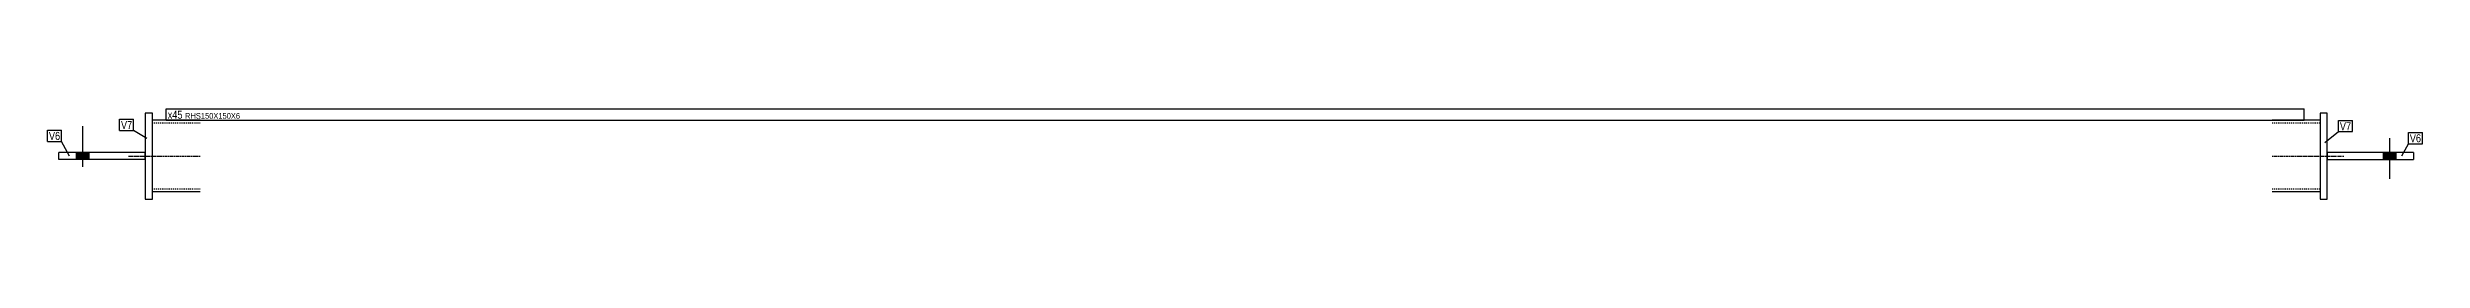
# Model space of a CAD drawing. Header units: millimetres. Extents: x 8 to 15742, y 12 to 628.
# Drawn here: x 10785 to 15742, y 12 to 201 of the extents above; entities that cross this region are included whole.
import ezdxf

# ---------------------------------------------------------------- set-up
doc = ezdxf.new("R2010")
doc.units = ezdxf.units.MM
doc.linetypes.add('DXK_LINE_DOT2', pattern=[3.9198, 1.9599, -1.9599])
doc.linetypes.add('DXK_LINE_DOT3', pattern=[5.9187, 2.979, -0.9799, 0.9799, -0.9799])
doc.layers.add('STÅL', color=7, linetype='Continuous')
doc.layers.add('TEKST', color=7, linetype='Continuous')
doc.styles.add('Arial Narrow', font='ARIALN.TTF', dxfattribs={"height": 0.2})

msp = doc.modelspace()

# ---------------------------------------------------------------- hatches: boundary and pattern name
at = {"layer": 'STÅL', "linetype": 'Continuous'}
for points in [[(10846.1, 94.5), (10872.1, 94.5), (10872.1, 109.5), (10846.1, 109.5)], [(10846.1, 94.5), (10872.1, 94.5), (10872.1, 109.5), (10846.1, 109.5)], [(10846.1, 94.5), (10872.1, 94.5), (10872.1, 109.5), (10846.1, 109.5)], [(15686.1, 109.5), (15660.1, 109.5), (15660.1, 94.5), (15686.1, 94.5)], [(15686.1, 109.5), (15660.1, 109.5), (15660.1, 94.5), (15686.1, 94.5)], [(15686.1, 109.5), (15660.1, 109.5), (15660.1, 94.5), (15686.1, 94.5)]]:
    msp.add_hatch(color=96, dxfattribs=at).paths.add_polyline_path(points)

# ---------------------------------------------------------------- linework, layer by layer
at = {"layer": 'STÅL', "color": 96, "linetype": 'Continuous'}
for p, q in [((10859.1, 79.5), (10859.1, 164.5)), ((10859.1, 79.5), (10859.1, 164.5)), ((10859.1, 79.5), (10859.1, 164.5)), ((10846.1, 94.5), (10846.1, 109.5)), ((10846.1, 94.5), (10846.1, 109.5)), ((10846.1, 94.5), (10846.1, 109.5)), ((10872.1, 94.5), (10872.1, 109.5)), ((10872.1, 94.5), (10872.1, 109.5)), ((10872.1, 94.5), (10872.1, 109.5)), ((15660.1, 109.5), (15660.1, 94.5)), ((15660.1, 109.5), (15660.1, 94.5)), ((15660.1, 109.5), (15660.1, 94.5)), ((15673.1, 139.5), (15673.1, 54.5)), ((15673.1, 139.5), (15673.1, 54.5)), ((15673.1, 139.5), (15673.1, 54.5)), ((15686.1, 109.5), (15686.1, 94.5)), ((15686.1, 109.5), (15686.1, 94.5)), ((15686.1, 109.5), (15686.1, 94.5))]:
    msp.add_line(p, q, dxfattribs=at)
at = {"layer": 'STÅL', "color": 2, "linetype": 'Continuous'}
for p, q in [((10989.1, 192), (10989.1, 12)), ((11004.1, 192), (10989.1, 192)), ((11004.1, 12), (11004.1, 192)), ((11104.1, 177), (11004.1, 177)), ((15528.1, 177), (15428.1, 177)), ((15543.1, 192), (15528.1, 192)), ((15528.1, 192), (15528.1, 12)), ((15543.1, 12), (15543.1, 192)), ((10809.1, 94.5), (10809.1, 109.5)), ((10989.1, 109.5), (10809.1, 109.5)), ((10989.1, 94.5), (10989.1, 109.5)), ((15543.1, 109.5), (15543.1, 94.5)), ((15723.1, 109.5), (15543.1, 109.5)), ((15723.1, 109.5), (15723.1, 94.5)), ((10989.1, 94.5), (10809.1, 94.5)), ((15543.1, 94.5), (15723.1, 94.5)), ((10989.1, 12), (11004.1, 12)), ((11104.1, 27), (11004.1, 27)), ((15528.1, 27), (15428.1, 27)), ((15528.1, 12), (15543.1, 12))]:
    msp.add_line(p, q, dxfattribs=at)
at = {"layer": 'STÅL', "color": 7, "linetype": 'DXK_LINE_DOT2'}
for p, q in [((11004.1, 27), (11004.1, 177)), ((11104.1, 171), (11004.1, 171)), ((15528.1, 171), (15428.1, 171)), ((15528.1, 177), (15528.1, 27)), ((11104.1, 33), (11004.1, 33)), ((15528.1, 33), (15428.1, 33))]:
    msp.add_line(p, q, dxfattribs=at)
at = {"layer": 'STÅL', "color": 7, "linetype": 'DXK_LINE_DOT3'}
for p, q in [((10954.1, 102), (11104.1, 102)), ((15428.1, 102), (15578.1, 102))]:
    msp.add_line(p, q, dxfattribs=at)

# ---------------------------------------------------------------- wipeouts: each hides what was drawn before it
at = {"color": 0}
for points in [[(10811.7, 135.8), (10811.7, 153.3), (10788.2, 153.3), (10788.2, 135.8)], [(10962, 158.7), (10962, 176.2), (10938.6, 176.2), (10938.6, 158.7)], [(15592.9, 156.1), (15592.9, 173.6), (15569.5, 173.6), (15569.5, 156.1)]]:
    msp.add_wipeout(points, dxfattribs=at).dxf.layer = 'TEKST'

# ---------------------------------------------------------------- next in the draw order: wipeouts: each hides what was drawn before it
for points in [[(10811.7, 135.8), (10811.7, 153.3), (10788.2, 153.3), (10788.2, 135.8)], [(10962, 158.7), (10962, 176.2), (10938.6, 176.2), (10938.6, 158.7)], [(11067.1, 180.1), (11067.1, 197.6), (11036.1, 197.6), (11036.1, 180.1)], [(15592.9, 156.1), (15592.9, 173.6), (15569.5, 173.6), (15569.5, 156.1)], [(15739, 130.9), (15739, 148.4), (15715.5, 148.4), (15715.5, 130.9)]]:
    msp.add_wipeout(points, dxfattribs=at).dxf.layer = 'TEKST'

# ---------------------------------------------------------------- next in the draw order: linework, layer by layer
at = {"layer": 'TEKST', "color": 7, "linetype": 'Continuous'}
for p, q in [((10785.2, 156.3), (10814.7, 156.3)), ((10785.2, 132.8), (10785.2, 156.3)), ((10814.7, 132.8), (10814.7, 156.3)), ((10935.6, 179.2), (10965, 179.2)), ((10935.6, 155.7), (10935.6, 179.2)), ((10935.6, 155.7), (10965, 155.7)), ((10965, 155.7), (10965, 179.2)), ((10992.4, 138.9), (10965, 155.7)), ((15538, 130.5), (15566.5, 153.1)), ((15566.5, 176.6), (15595.9, 176.6)), ((15566.5, 153.1), (15566.5, 176.6)), ((15566.5, 153.1), (15595.9, 153.1)), ((15595.9, 153.1), (15595.9, 176.6)), ((10785.2, 132.8), (10814.7, 132.8)), ((10831.2, 101.6), (10814.7, 132.8))]:
    msp.add_line(p, q, dxfattribs=at)

# ---------------------------------------------------------------- next in the draw order: texts
at = {"layer": 'TEKST', "color": 3, "style": 'Arial Narrow'}
for s, p in [('V6', (10788.2, 135.8)), ('V7', (10938.6, 158.7)), ('V7', (15569.5, 156.1))]:
    msp.add_text(s, height=16.7, dxfattribs=at).set_placement(p)

# ---------------------------------------------------------------- next in the draw order: wipeouts: each hides what was drawn before it
at = {"color": 0}
for points in [[(11067.1, 180.1), (11067.1, 197.6), (11036.1, 197.6), (11036.1, 180.1)], [(15739, 130.9), (15739, 148.4), (15715.5, 148.4), (15715.5, 130.9)]]:
    msp.add_wipeout(points, dxfattribs=at).dxf.layer = 'TEKST'

# ---------------------------------------------------------------- next in the draw order: linework, layer by layer
at = {"layer": 'TEKST', "color": 7, "linetype": 'Continuous'}
for p, q in [((11033.1, 177.1), (11033.1, 200.6)), ((11033.5, 177), (11033.1, 177.1)), ((15712.5, 151.4), (15742, 151.4)), ((15712.5, 127.9), (15712.5, 151.4)), ((15742, 127.9), (15742, 151.4)), ((15698.7, 102.5), (15712.5, 127.9)), ((15712.5, 127.9), (15742, 127.9))]:
    msp.add_line(p, q, dxfattribs=at)

# ---------------------------------------------------------------- next in the draw order: texts
at = {"layer": 'TEKST', "color": 3, "style": 'Arial Narrow'}
msp.add_text('V6', height=16.7, dxfattribs=at).set_placement((15715.5, 130.9))

# ---------------------------------------------------------------- next in the draw order: wipeouts: each hides what was drawn before it
at = {"color": 0}
msp.add_wipeout([(15491.8, 180.1), (15491.8, 192.6), (11072.3, 192.6), (11072.3, 180.1)], dxfattribs=at).dxf.layer = 'TEKST'

# ---------------------------------------------------------------- next in the draw order: wipeouts: each hides what was drawn before it
msp.add_wipeout([(15491.8, 180.1), (15491.8, 192.6), (11072.3, 192.6), (11072.3, 180.1)], dxfattribs=at).dxf.layer = 'TEKST'

# ---------------------------------------------------------------- next in the draw order: linework, layer by layer
at = {"layer": 'TEKST', "color": 7, "linetype": 'Continuous'}
for p, q in [((11033.1, 200.6), (15494.8, 200.6)), ((15494.8, 177.1), (15494.8, 200.6)), ((11033.1, 177.1), (15494.8, 177.1))]:
    msp.add_line(p, q, dxfattribs=at)

# ---------------------------------------------------------------- next in the draw order: texts
at = {"layer": 'TEKST', "color": 3, "style": 'Arial Narrow'}
for s, height, p in [('x45', 16.7, (11036.1, 180.1)), ('RHS150X150X6', 11.93, (11072.3, 180.1))]:
    msp.add_text(s, height=height, dxfattribs=at).set_placement(p)

doc.saveas('drawing.dxf')
